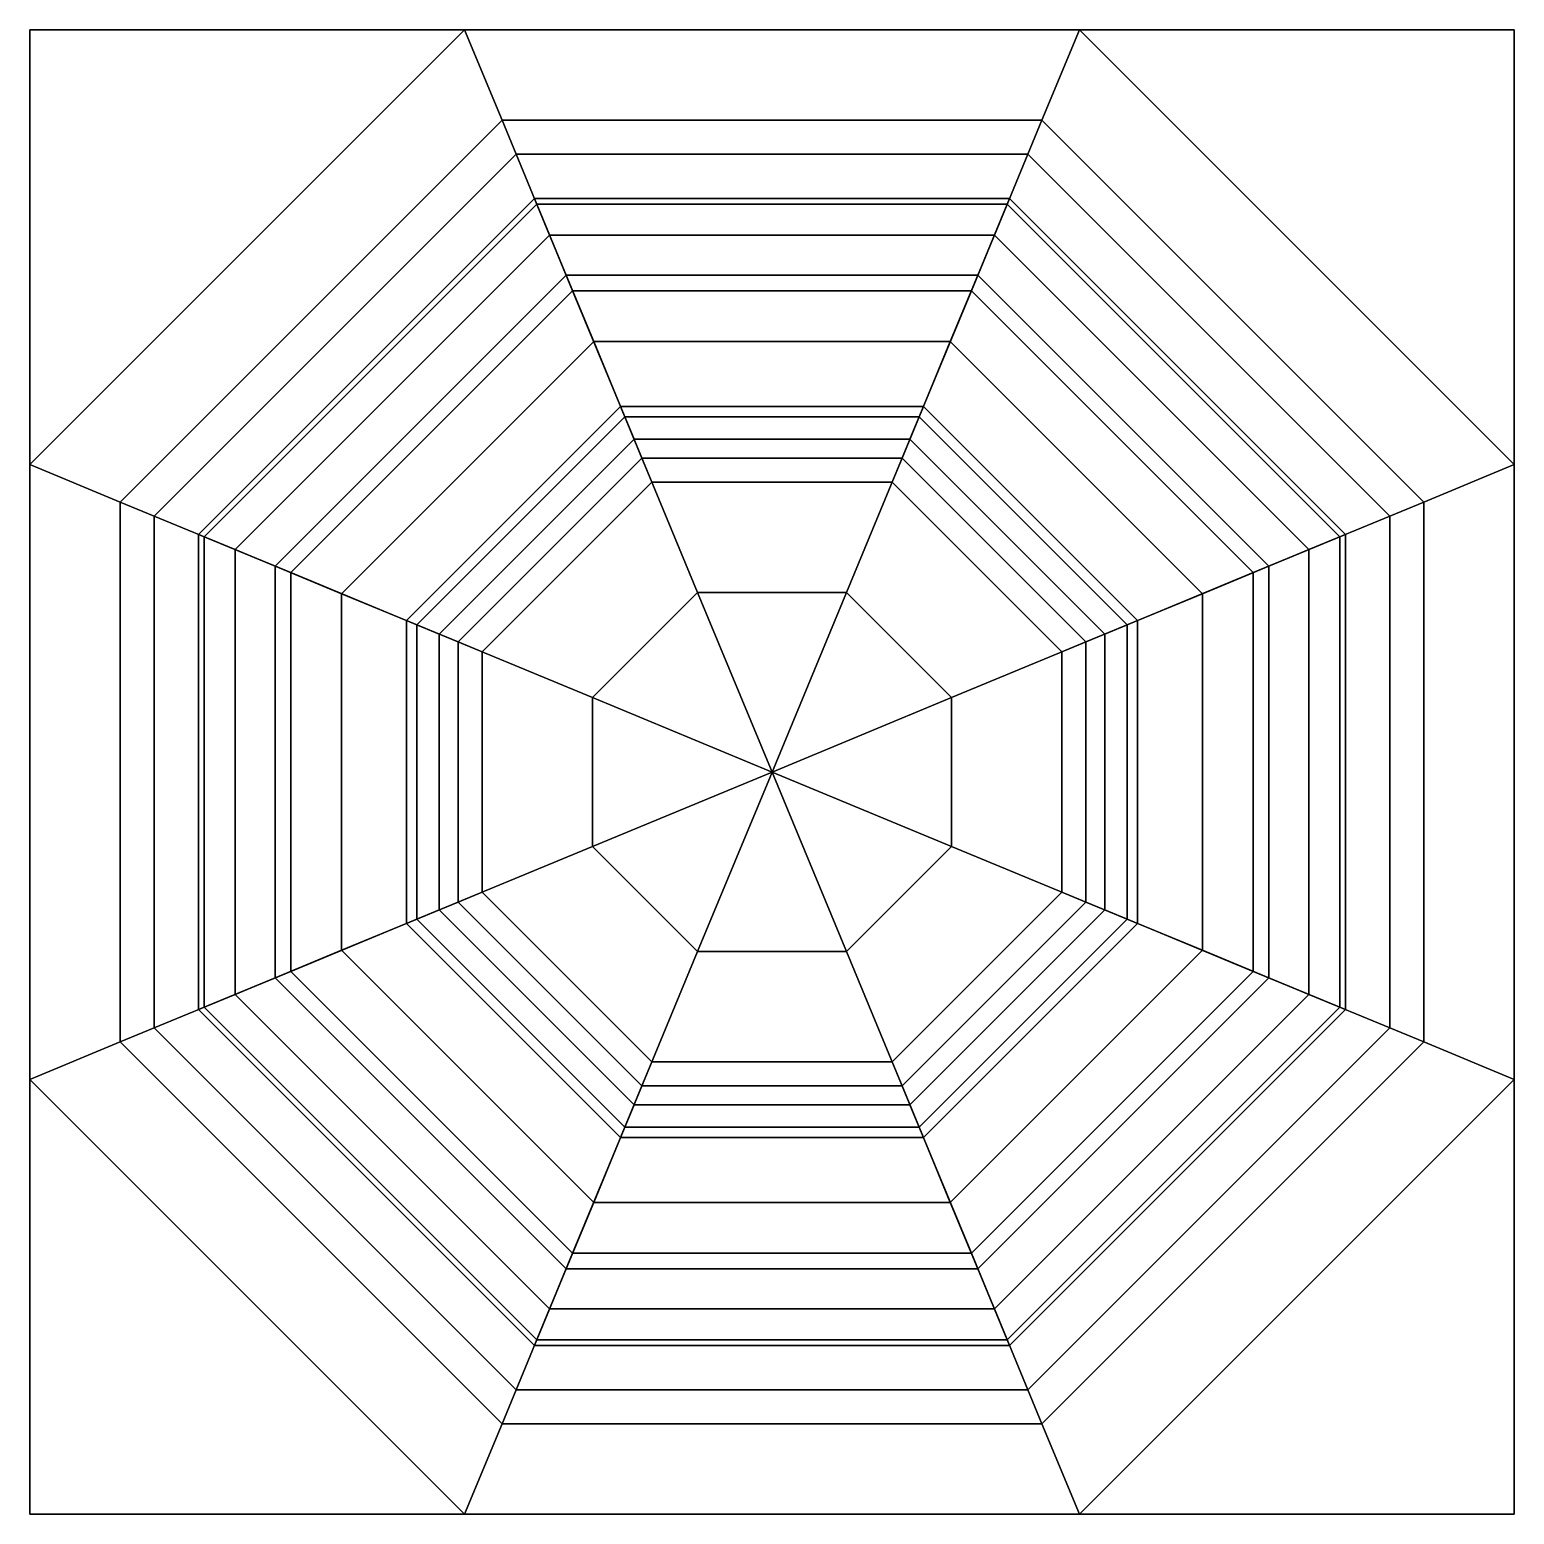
# Model space of a CAD drawing. Extents: x -0.05 to 0.05, y -0.05 to 0.05.
import ezdxf

# ---------------------------------------------------------------- set-up
doc = ezdxf.new("R2010")
doc.units = 0

msp = doc.modelspace()

# ---------------------------------------------------------------- meshes
at = {"color": 0}
mesh = msp.add_polyface(dxfattribs=at)
corners = [(0.005011, 0.012097, 0.105633), (0.005011, 0.012097, 0.110233), (0.005011, -0.012097, 0.105633), (0.005011, -0.012097, 0.110233), (0.008091, 0.019533, 0.046947), (0.008091, -0.019533, 0.046947), (0.008758, 0.021143, 0.039566), (0.008758, -0.021143, 0.039566), (0.009291, 0.022429, 0.056235), (0.009291, -0.022429, 0.056235), (0.009908, 0.023921, 0.10353), (0.009908, -0.023921, 0.10353), (0.010202, 0.024629, 0.051735), (0.010202, -0.024629, 0.051735), (0.012012, 0.029, 0.032), (0.012012, 0.029, 0.038), (0.012012, -0.029, 0.032), (0.012012, -0.029, 0.038), (0.012097, 0.005011, 0.105633), (0.012097, 0.005011, 0.110233), (0.012097, -0.005011, 0.105633), (0.012097, -0.005011, 0.110233), (0.013428, 0.032419, 0.062901), (0.013428, -0.032419, 0.062901), (0.013864, 0.03347, 0.096248), (0.013864, -0.03347, 0.096248), (0.014982, 0.03617, 0.030491), (0.014982, -0.03617, 0.030491), (0.015843, 0.038249, 0.073399), (0.015843, -0.038249, 0.073399), (0.016, 0.038628, 0.085402), (0.016, -0.038628, 0.085402), (0.017242, 0.041625, 0.025599), (0.017242, -0.041625, 0.025599), (0.018186, 0.043904, 0.018635), (0.018186, -0.043904, 0.018635), (0.019533, 0.008091, 0.046947), (0.019533, -0.008091, 0.046947), (0.020711, 0.05, 0.017), (0.020711, -0.05, 0.017), (0.021143, 0.008758, 0.039566), (0.021143, -0.008758, 0.039566), (0.022429, 0.009291, 0.056235), (0.022429, -0.009291, 0.056235), (0.023921, 0.009908, 0.10353), (0.023921, -0.009908, 0.10353), (0.024629, 0.010202, 0.051735), (0.024629, -0.010202, 0.051735), (0.029, 0.012012, 0.032), (0.029, 0.012012, 0.038), (0.029, -0.012012, 0.032), (0.029, -0.012012, 0.038), (0.032419, 0.013428, 0.062901), (0.032419, -0.013428, 0.062901), (0.03347, 0.013864, 0.096248), (0.03347, -0.013864, 0.096248), (0.03617, 0.014982, 0.030491), (0.03617, -0.014982, 0.030491), (0.038249, 0.015843, 0.073399), (0.038249, -0.015843, 0.073399), (0.038628, 0.016, 0.085402), (0.038628, -0.016, 0.085402), (0.041625, 0.017242, 0.025599), (0.041625, -0.017242, 0.025599), (0.043904, 0.018186, 0.018635), (0.043904, -0.018186, 0.018635), (0.05, 0.020711, 0.017), (0.05, 0.05), (0.05, -0.020711, 0.017), (0.05, -0.05), (0, 0, 0.117), (-0.005011, 0.012097, 0.105633), (-0.005011, 0.012097, 0.110233), (-0.005011, -0.012097, 0.105633), (-0.005011, -0.012097, 0.110233), (-0.008091, 0.019533, 0.046947), (-0.008091, -0.019533, 0.046947), (-0.008758, 0.021143, 0.039566), (-0.008758, -0.021143, 0.039566), (-0.009291, 0.022429, 0.056235), (-0.009291, -0.022429, 0.056235), (-0.009908, 0.023921, 0.10353), (-0.009908, -0.023921, 0.10353), (-0.010202, 0.024629, 0.051735), (-0.010202, -0.024629, 0.051735), (-0.012012, 0.029, 0.032), (-0.012012, 0.029, 0.038), (-0.012012, -0.029, 0.032), (-0.012012, -0.029, 0.038), (-0.012097, 0.005011, 0.105633), (-0.012097, 0.005011, 0.110233), (-0.012097, -0.005011, 0.105633), (-0.012097, -0.005011, 0.110233), (-0.013428, 0.032419, 0.062901), (-0.013428, -0.032419, 0.062901), (-0.013864, 0.03347, 0.096248), (-0.013864, -0.03347, 0.096248), (-0.014982, 0.03617, 0.030491), (-0.014982, -0.03617, 0.030491), (-0.015843, 0.038249, 0.073399), (-0.015843, -0.038249, 0.073399), (-0.016, 0.038628, 0.085402), (-0.016, -0.038628, 0.085402), (-0.017242, 0.041625, 0.025599), (-0.017242, -0.041625, 0.025599), (-0.018186, 0.043904, 0.018635), (-0.018186, -0.043904, 0.018635), (-0.019533, 0.008091, 0.046947), (-0.019533, -0.008091, 0.046947), (-0.020711, 0.05, 0.017), (-0.020711, -0.05, 0.017), (-0.021143, 0.008758, 0.039566), (-0.021143, -0.008758, 0.039566), (-0.022429, 0.009291, 0.056235), (-0.022429, -0.009291, 0.056235), (-0.023921, 0.009908, 0.10353), (-0.023921, -0.009908, 0.10353), (-0.024629, 0.010202, 0.051735), (-0.024629, -0.010202, 0.051735), (-0.029, 0.012012, 0.032), (-0.029, 0.012012, 0.038), (-0.029, -0.012012, 0.032), (-0.029, -0.012012, 0.038), (-0.032419, 0.013428, 0.062901), (-0.032419, -0.013428, 0.062901), (-0.03347, 0.013864, 0.096248), (-0.03347, -0.013864, 0.096248), (-0.03617, 0.014982, 0.030491), (-0.03617, -0.014982, 0.030491), (-0.038249, 0.015843, 0.073399), (-0.038249, -0.015843, 0.073399), (-0.038628, 0.016, 0.085402), (-0.038628, -0.016, 0.085402), (-0.041625, 0.017242, 0.025599), (-0.041625, -0.017242, 0.025599), (-0.043904, 0.018186, 0.018635), (-0.043904, -0.018186, 0.018635), (-0.05, 0.020711, 0.017), (-0.05, 0.05), (-0.05, -0.020711, 0.017), (-0.05, -0.05)]
mesh.append_faces([[corners[k] for k in face] for face in [(40, 41, 51, 49), (41, 40, 36, 37), (41, 7, 17, 51), (49, 51, 50, 48), (49, 15, 6, 40), (4, 36, 40, 6), (37, 36, 46, 47), (7, 41, 37, 5), (7, 78, 88, 17), (16, 50, 51, 17), (48, 50, 57, 56), (15, 49, 48, 14), (15, 86, 77, 6), (36, 4, 12, 46), (6, 77, 75, 4), (47, 46, 42, 43), (5, 37, 47, 13), (5, 76, 78, 7), (122, 88, 78, 112), (87, 16, 17, 88), (27, 57, 50, 16), (63, 62, 56, 57), (14, 48, 56, 26), (86, 15, 14, 85), (86, 120, 111, 77), (83, 12, 4, 75), (46, 12, 8, 42), (107, 75, 77, 111), (52, 53, 43, 42), (43, 9, 13, 47), (76, 5, 13, 84), (112, 78, 76, 108), (121, 87, 88, 122), (120, 122, 112, 111), (16, 87, 98, 27), (33, 63, 57, 27), (65, 64, 62, 63), (62, 32, 26, 56), (85, 14, 26, 97), (120, 86, 85, 119), (12, 83, 79, 8), (117, 83, 75, 107), (42, 8, 22, 52), (108, 107, 111, 112), (53, 52, 58, 59), (53, 23, 9, 43), (9, 80, 84, 13), (108, 76, 84, 118), (128, 98, 87, 121), (119, 121, 122, 120), (104, 33, 27, 98), (35, 65, 63, 33), (65, 68, 66, 64), (64, 34, 32, 62), (97, 26, 32, 103), (97, 127, 119, 85), (113, 79, 83, 117), (8, 79, 93, 22), (107, 108, 118, 117), (52, 22, 28, 58), (59, 58, 60, 61), (59, 29, 23, 53), (23, 94, 80, 9), (80, 114, 118, 84), (98, 128, 134, 104), (127, 128, 121, 119), (106, 35, 33, 104), (35, 39, 68, 65), (69, 67, 66, 68), (34, 64, 66, 38), (34, 105, 103, 32), (103, 133, 127, 97), (79, 113, 123, 93), (114, 113, 117, 118), (99, 28, 22, 93), (58, 28, 30, 60), (54, 55, 61, 60), (61, 31, 29, 59), (94, 23, 29, 100), (94, 124, 114, 80), (128, 127, 133, 134), (104, 134, 136, 106), (110, 39, 35, 106), (39, 69, 68), (69, 140, 138, 67), (66, 67, 38), (109, 105, 34, 38), (105, 135, 133, 103), (124, 123, 113, 114), (129, 99, 93, 123), (101, 30, 28, 99), (60, 30, 24, 54), (44, 45, 55, 54), (31, 61, 55, 25), (100, 29, 31, 102), (100, 130, 124, 94), (135, 136, 134, 133), (139, 110, 106, 136), (140, 69, 39, 110), (138, 140, 139, 137), (67, 138, 109, 38), (137, 135, 105, 109), (130, 129, 123, 124), (131, 101, 99, 129), (95, 24, 30, 101), (54, 24, 10, 44), (18, 20, 45, 44), (25, 55, 45, 11), (25, 96, 102, 31), (130, 100, 102, 132), (137, 139, 136, 135), (139, 140, 110), (109, 138, 137), (129, 130, 132, 131), (125, 95, 101, 131), (24, 95, 81, 10), (44, 10, 0, 18), (19, 21, 20, 18), (20, 2, 11, 45), (11, 82, 96, 25), (132, 102, 96, 126), (126, 125, 131, 132), (115, 81, 95, 125), (71, 0, 10, 81), (1, 19, 18, 0), (21, 19, 70), (2, 20, 21, 3), (82, 11, 2, 73), (82, 116, 126, 96), (116, 115, 125, 126), (81, 115, 89, 71), (0, 71, 72, 1), (19, 1, 70), (3, 21, 70), (73, 2, 3, 74), (73, 91, 116, 82), (91, 89, 115, 116), (90, 72, 71, 89), (1, 72, 70), (3, 70, 74), (91, 73, 74, 92), (89, 91, 92, 90), (72, 90, 70), (74, 70, 92), (92, 70, 90)]], dxfattribs={"color": 0})

doc.saveas('drawing.dxf')
